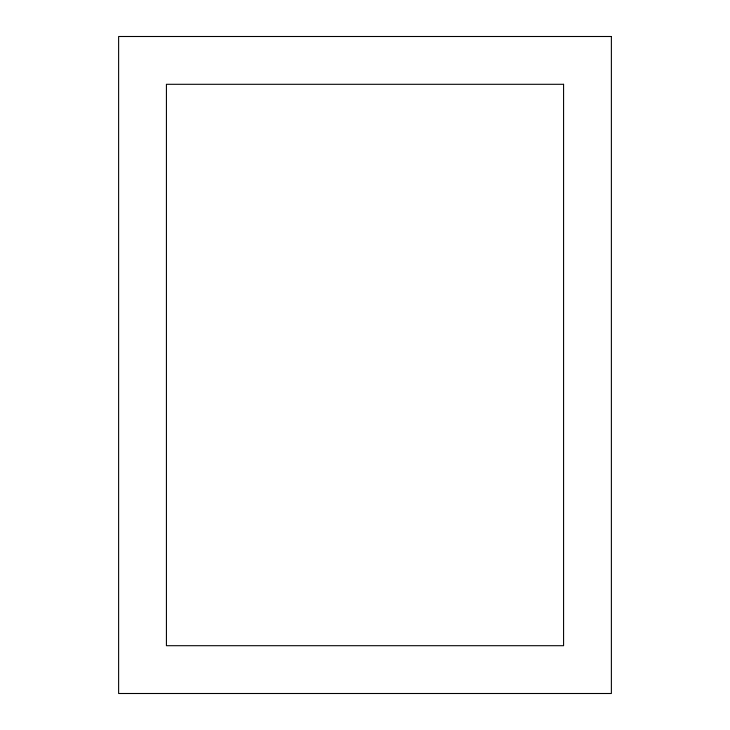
<?xml version="1.0" encoding="UTF-8"?>
<svg xmlns="http://www.w3.org/2000/svg" width="730" height="730" viewBox="0 0 730 730"><rect width="100%" height="100%" fill="white"/><g stroke="black" fill="none" stroke-linecap="round" stroke-linejoin="round"><path stroke-width="1.09" d="M611.375 36.5L118.625 36.5L118.625 693.5L611.375 693.5L611.375 36.5M563.578 84.297L166.422 84.297L166.422 645.703L563.578 645.703L563.578 84.297"/></g></svg>
